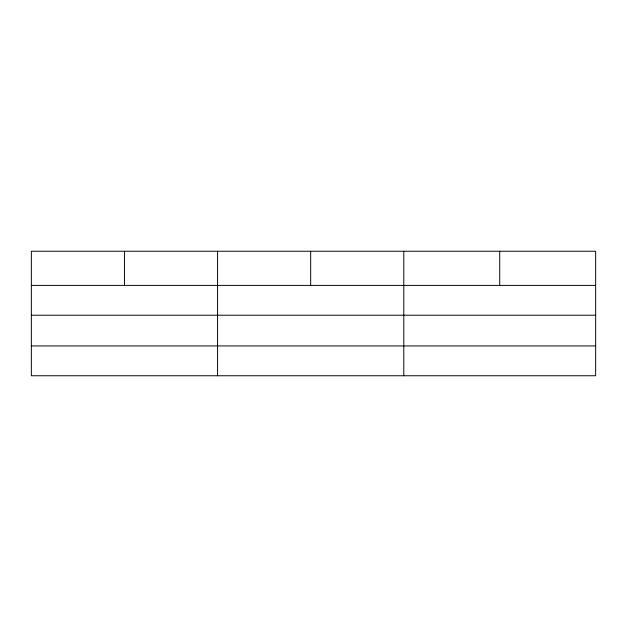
<?xml version="1.0" encoding="UTF-8"?>
<svg xmlns="http://www.w3.org/2000/svg" width="627" height="627" viewBox="0 0 627 627"><rect width="100%" height="100%" fill="white"/><g stroke="black" fill="none" stroke-linecap="round" stroke-linejoin="round"><path stroke-width="0.94" d="M595.65 315.216L595.65 251.247L31.35 251.247L31.35 375.753L595.65 375.753L595.65 315.216L31.35 315.216M31.35 285.395L595.65 285.395M31.35 345.932L595.65 345.932M499.719 251.247L499.719 285.395M403.788 251.247L403.788 375.753M310.678 251.247L310.678 285.395M217.569 251.247L217.569 375.753M124.46 251.247L124.46 285.395"/></g></svg>
